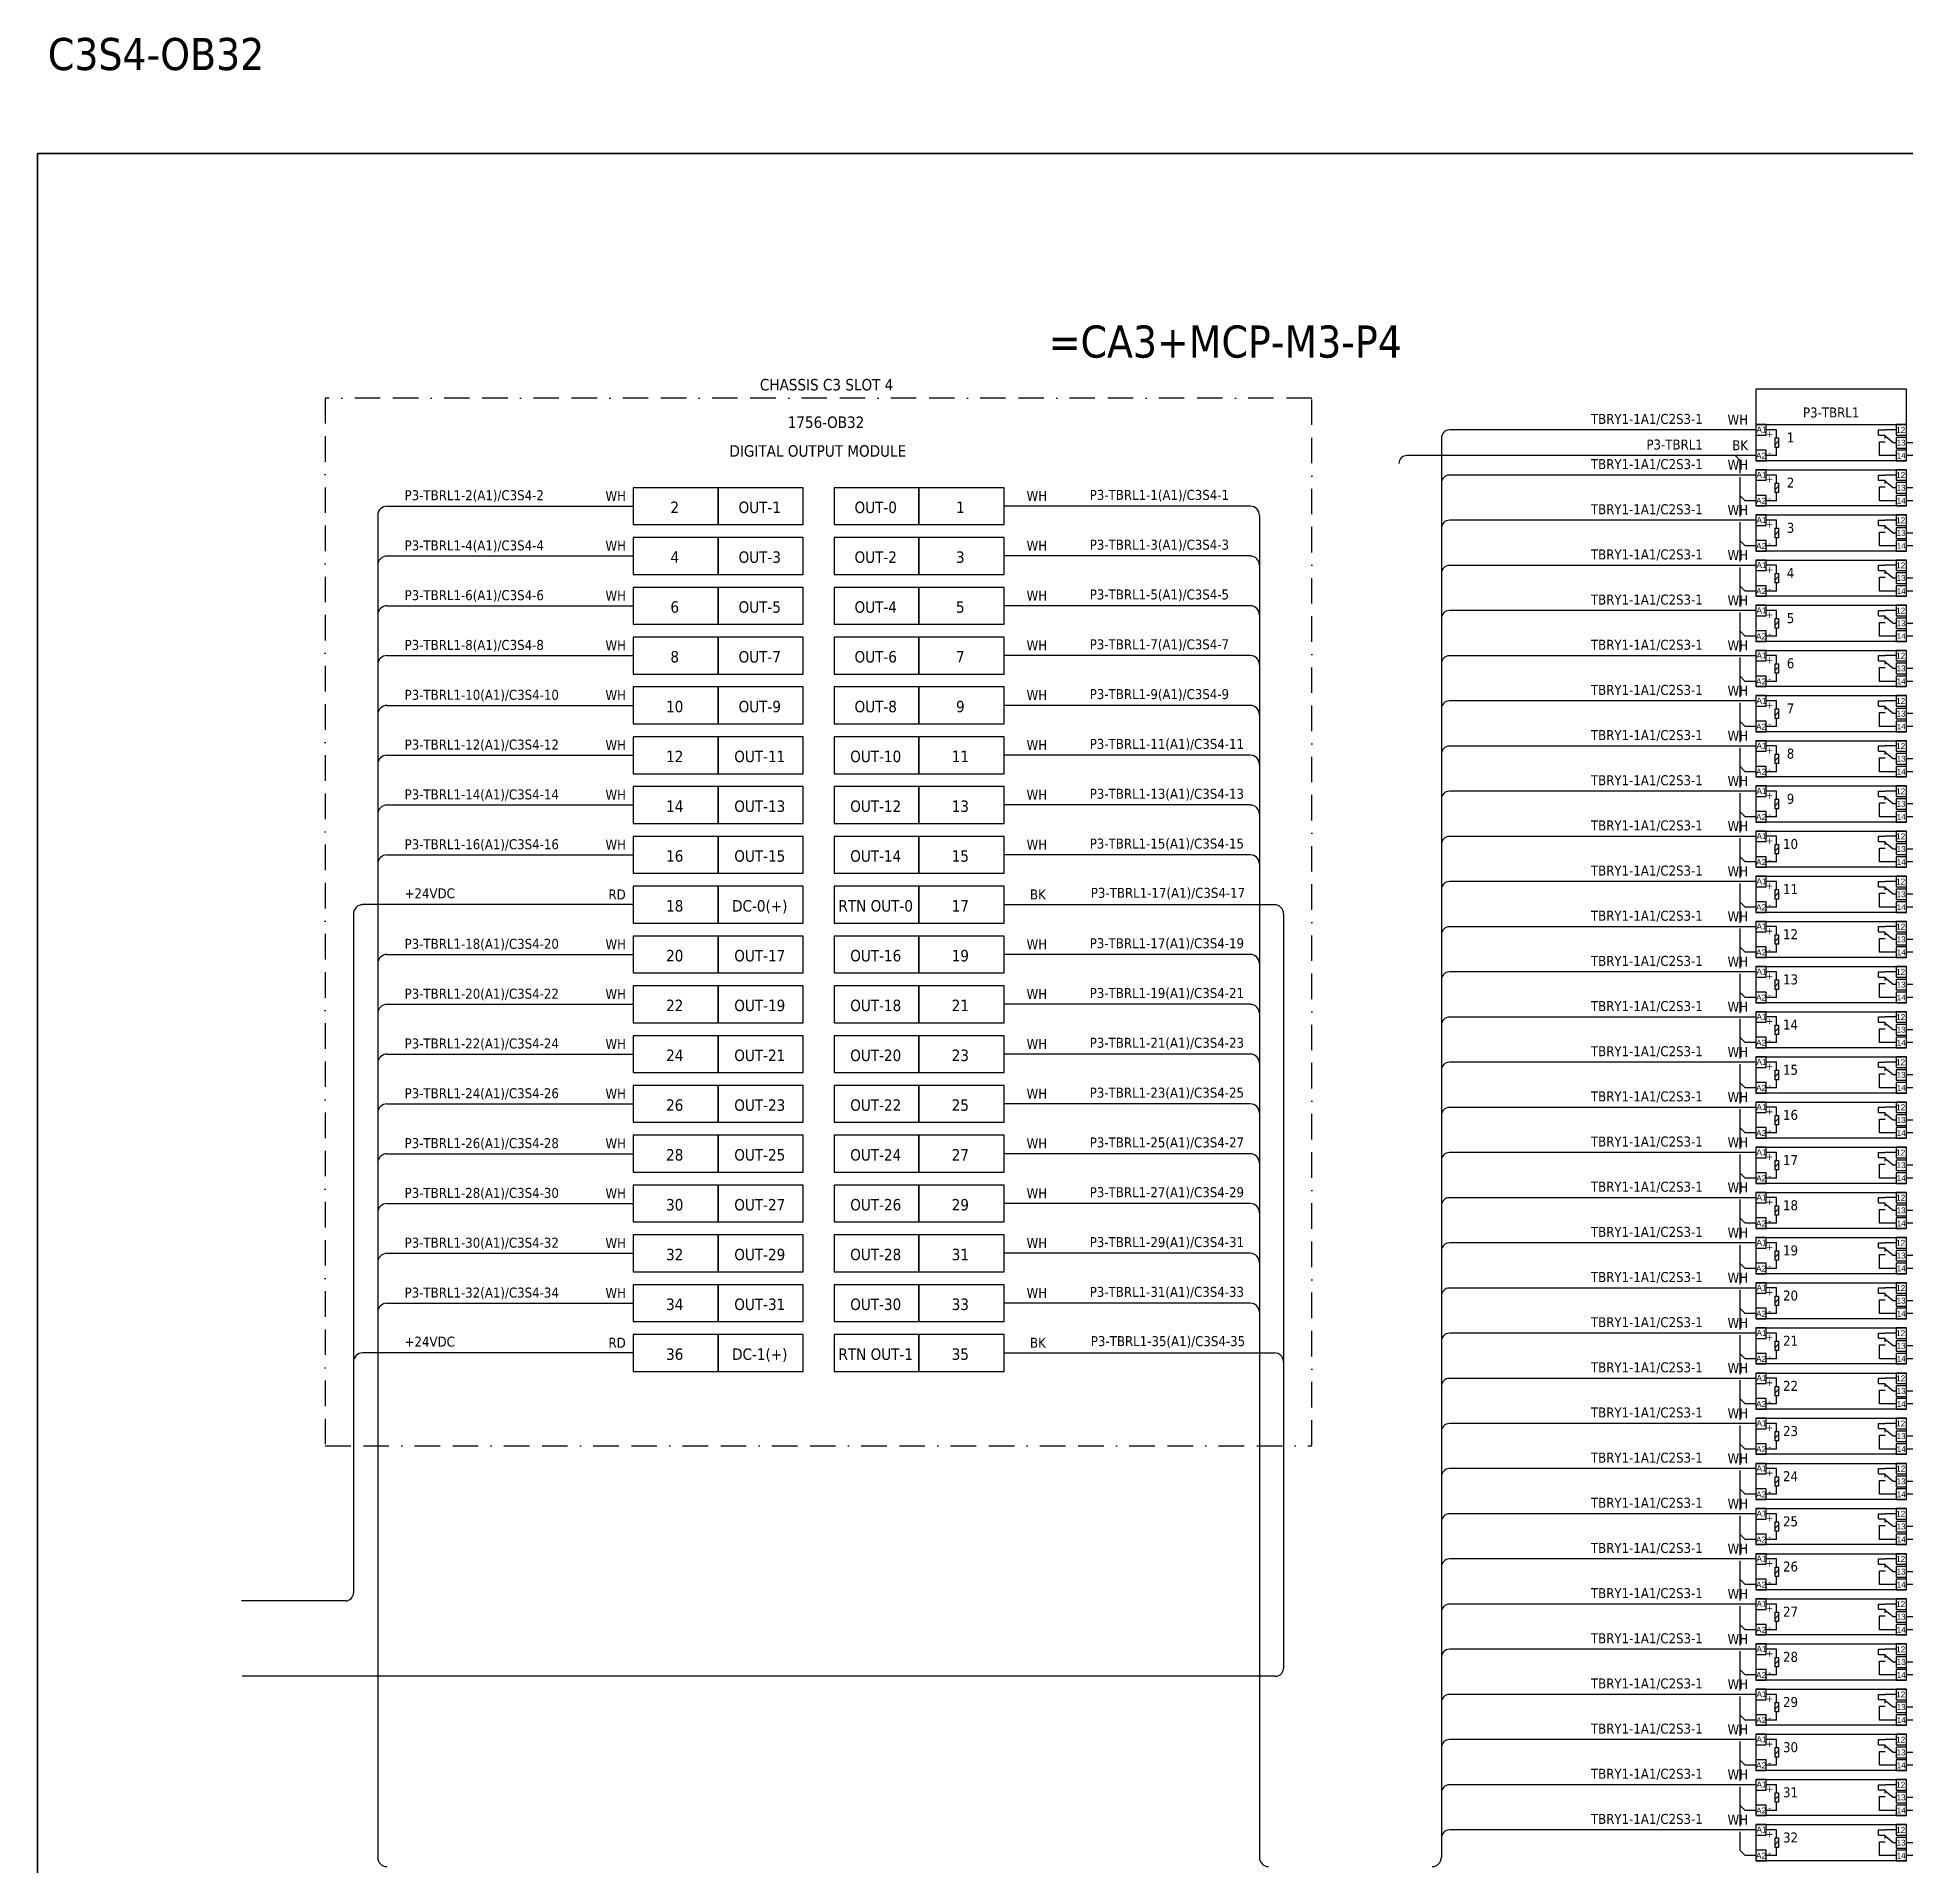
# Model space of a CAD drawing. Header units: millimetres. Extents: x 0 to 54213, y 0 to 2820.
# Drawn here: x 16773 to 18635, y 997 to 2820 of the extents above; entities that cross this region are included whole.
import ezdxf
from ezdxf.enums import TextEntityAlignment as Align

# ---------------------------------------------------------------- set-up
doc = ezdxf.new("R2010")
doc.units = ezdxf.units.MM
doc.linetypes.add('BORDERX2', pattern=[88.9, 25.4, -12.7, 25.4, -12.7, 0, -12.7])
doc.layers.add('HELPPOINT', color=7, linetype='Continuous')
doc.layers.add('x01001-FrameArea', color=2, linetype='BORDERX2')
doc.layers.add('IE-EQUIP', color=253, linetype='Continuous', lineweight=25)
doc.layers.add('IE-WIRE', color=7, linetype='Continuous', lineweight=25)
doc.styles.get("Standard").update_dxf_attribs({"font": 'arial.ttf'})
doc.styles.add('Tahoma', font='')
doc.styles.get('Tahoma').set_extended_font_data('Tahoma')

# ---------------------------------------------------------------- blocks, each defined once
blk = doc.blocks.new('xRY-SPDT-10')
at = {"color": 1, "ltscale": 25.4}
for p, q in [((0, 0), (0, -10.5)), ((10.4, 0), (0, 0)), ((0, 0), (150.3, 0)), ((0, 0), (0, -36)), ((10.4, -10.5), (10.4, 0)), ((140, 0), (140, -10.5)), ((150.3, 0), (140, 0)), ((150.3, -36), (150.3, 0)), ((150.3, -10.5), (150.3, 0)), ((150.3, -36), (150.3, 0)), ((0, -10.5), (10.4, -10.5)), ((20.7, -5.2), (10.4, -5.2)), ((22.8, -16.3), (19.4, -19.7)), ((20.7, -13.3), (20.7, -5.2)), ((122.2, -10.4), (122.2, -5.2)), ((122.2, -5.2), (128.9, -5.2)), ((122.2, -10.4), (128.9, -10.4)), ((123.2, -30.8), (123.2, -17)), ((123.2, -17), (128.9, -17)), ((140, -5.2), (128.9, -5.2)), ((128.9, -13.8), (128.9, -10.4)), ((136.9, -18), (128.9, -11.6)), ((140, -18), (136.9, -18)), ((140, -10.5), (150.3, -10.5)), ((140, -12.8), (140, -23.3)), ((150.3, -12.8), (140, -12.8)), ((150.3, -23.3), (150.3, -12.8)), ((0, -25.5), (0, -36)), ((10.4, -25.5), (0, -25.5)), ((0, -36), (10.4, -36)), ((150.3, -36), (0, -36)), ((10.4, -36), (10.4, -25.5)), ((20.7, -30.8), (10.4, -30.8)), ((20.7, -30.8), (20.7, -22.7)), ((140, -30.8), (123.2, -30.8)), ((140, -23.3), (150.3, -23.3)), ((140, -25.5), (140, -36)), ((150.3, -25.5), (140, -25.5)), ((140, -36), (150.3, -36)), ((150.3, -36), (150.3, -25.5))]:
    blk.add_line(p, q, dxfattribs=at)
blk.add_lwpolyline([(22.8, -22.7), (19.4, -22.7), (19.4, -13.3), (22.8, -13.3)], close=True, dxfattribs=at)
at = {"color": 1}
for s, p in [('A1', (5.8, -5)), ('12', (144.4, -5.3)), ('13', (144.8, -17.9)), ('A2', (5.4, -30.9)), ('14', (145, -30.8))]:
    blk.add_text(s, height=5.91, dxfattribs=at).set_placement(p, align=Align.MIDDLE_CENTER)
at = {"color": 1, "style": 'Tahoma'}
for s, p in [('+', (13.9, -9.3)), ('+', (13.9, -9.3)), ('-', (13.9, -28.2))]:
    blk.add_text(s, height=6.84, dxfattribs=at).set_placement(p, align=Align.MIDDLE_CENTER)
blk = doc.blocks.new('*U22')
at = {"layer": 'x01001-FrameArea'}
blk.add_blockref('xRY-SPDT-10', (-75.2, 18), dxfattribs=at)
blk = doc.blocks.new('*U23')
at = {"layer": 'x01001-FrameArea', "color": 0, "linetype": 'ByBlock', "lineweight": -2, "transparency": 16777216}
for p in [(0, 0), (0, -45), (0, -90), (0, -135), (0, -180), (0, -225), (0, -270), (0, -315), (0, -360), (0, -405), (0, -450), (0, -495), (0, -540), (0, -585), (0, -630), (0, -675), (0, -720), (0, -765), (0, -810), (0, -855), (0, -900), (0, -945), (0, -990), (0, -1035), (0, -1080), (0, -1125), (0, -1170), (0, -1215), (0, -1260), (0, -1305), (0, -1350), (0, -1395)]:
    blk.add_blockref('*U22', p, dxfattribs=at)
blk = doc.blocks.new('*U32')
at = {"color": 4, "style": 'Tahoma'}
for s, height, p in [('TBRY1-1A1/C2S3-1', 9.949, (36.2, -4.1)), ('WH', 9.95, (81.3, -4.8))]:
    blk.add_text(s, height=height, dxfattribs=at).set_placement(p, align=Align.RIGHT)
blk = doc.blocks.new('*U33')
at = {"layer": 'x01001-FrameArea', "color": 0, "linetype": 'ByBlock', "lineweight": -2, "transparency": 16777216}
for p in [(0, 0), (0, -45), (0, -90), (0, -135), (0, -180), (0, -225), (0, -270), (0, -315), (0, -360), (0, -405), (0, -450), (0, -495), (0, -540), (0, -585), (0, -630), (0, -675), (0, -720), (0, -765), (0, -810), (0, -855), (0, -900), (0, -945), (0, -990), (0, -1035), (0, -1080), (0, -1125), (0, -1170), (0, -1215), (0, -1260), (0, -1305), (0, -1350), (0, -1395)]:
    blk.add_blockref('*U32', p, dxfattribs=at)
blk = doc.blocks.new('*U36')
at = {"layer": 'IE-WIRE', "color": 4, "ltscale": 25.4}
for p, q in [((74.2, 7.2), (-83.4, 7.2)), ((74.2, -5.6), (-83.4, -5.6))]:
    blk.add_line(p, q, dxfattribs=at)
for centre in [(74.2, -2), (74.2, -14.8)]:
    blk.add_arc(centre, 9.17, 0, 90, dxfattribs=at)
at = {"color": 4, "style": 'Tahoma'}
for p in [(-65.4, 9.6), (-65.4, -2.4)]:
    blk.add_text('C2S3-1/ISBDI1-5', height=4.974, dxfattribs=at).set_placement(p)
blk = doc.blocks.new('*U37')
at = {"layer": 'x01001-FrameArea', "color": 0, "linetype": 'ByBlock', "lineweight": -2, "transparency": 16777216}
for p in [(0, 0), (0, -45), (0, -90), (0, -135), (0, -180), (0, -225), (0, -270), (0, -315), (0, -360), (0, -405), (0, -450), (0, -495), (0, -540), (0, -585), (0, -630), (0, -675), (0, -720), (0, -765), (0, -810), (0, -855), (0, -900), (0, -945), (0, -990), (0, -1035), (0, -1080), (0, -1125), (0, -1170), (0, -1215), (0, -1260), (0, -1305), (0, -1350), (0, -1395)]:
    blk.add_blockref('*U36', p, dxfattribs=at)

msp = doc.modelspace()

# ---------------------------------------------------------------- linework, layer by layer
for p, q in [((18464.5, 2403.2), (18469.5, 2398.2)), ((18469.5, 2385.8), (18469.5, 2398.2)), ((18469.5, 2342.5), (18469.5, 2381.8)), ((18474.5, 2358.2), (18469.5, 2363.2)), ((18484.9, 2358.2), (18474.5, 2358.2)), ((18469.5, 2297.5), (18469.5, 2336.8)), ((18474.5, 2313.2), (18469.5, 2318.2)), ((18484.9, 2313.2), (18474.5, 2313.2)), ((18469.5, 2252.5), (18469.5, 2291.8)), ((18474.5, 2268.2), (18469.5, 2273.2)), ((18484.9, 2268.2), (18474.5, 2268.2)), ((18469.5, 2207.5), (18469.5, 2246.8)), ((18474.5, 2223.2), (18469.5, 2228.2)), ((18484.9, 2223.2), (18474.5, 2223.2)), ((18469.5, 2162.5), (18469.5, 2201.8)), ((18474.5, 2178.2), (18469.5, 2183.2)), ((18484.9, 2178.2), (18474.5, 2178.2)), ((18469.5, 2117.5), (18469.5, 2156.8)), ((18474.5, 2133.2), (18469.5, 2138.2)), ((18484.9, 2133.2), (18474.5, 2133.2)), ((18469.5, 2072.5), (18469.5, 2111.8)), ((18474.5, 2088.2), (18469.5, 2093.2)), ((18484.9, 2088.2), (18474.5, 2088.2)), ((18469.5, 2027.5), (18469.5, 2066.8)), ((18474.5, 2043.2), (18469.5, 2048.2)), ((18484.9, 2043.2), (18474.5, 2043.2)), ((18469.5, 1982.5), (18469.5, 2021.8)), ((18474.5, 1998.2), (18469.5, 2003.2)), ((18484.9, 1998.2), (18474.5, 1998.2)), ((18469.5, 1937.5), (18469.5, 1976.8)), ((18474.5, 1953.2), (18469.5, 1958.2)), ((18484.9, 1953.2), (18474.5, 1953.2)), ((18469.5, 1892.5), (18469.5, 1931.8)), ((18474.5, 1908.2), (18469.5, 1913.2)), ((18484.9, 1908.2), (18474.5, 1908.2)), ((18469.5, 1847.5), (18469.5, 1886.8)), ((18474.5, 1863.2), (18469.5, 1868.2)), ((18484.9, 1863.2), (18474.5, 1863.2)), ((18469.5, 1802.5), (18469.5, 1841.8)), ((18474.5, 1818.2), (18469.5, 1823.2)), ((18484.9, 1818.2), (18474.5, 1818.2)), ((18469.5, 1757.5), (18469.5, 1796.8)), ((18474.5, 1773.2), (18469.5, 1778.2)), ((18484.9, 1773.2), (18474.5, 1773.2)), ((18469.5, 1712.5), (18469.5, 1751.8)), ((18474.5, 1728.2), (18469.5, 1733.2)), ((18484.9, 1728.2), (18474.5, 1728.2)), ((18469.5, 1667.5), (18469.5, 1706.8)), ((18474.5, 1683.2), (18469.5, 1688.2)), ((18484.9, 1683.2), (18474.5, 1683.2)), ((18469.5, 1622.5), (18469.5, 1661.8)), ((18474.5, 1638.2), (18469.5, 1643.2)), ((18484.9, 1638.2), (18474.5, 1638.2)), ((18469.5, 1577.5), (18469.5, 1616.8)), ((18474.5, 1593.2), (18469.5, 1598.2)), ((18484.9, 1593.2), (18474.5, 1593.2)), ((18469.5, 1532.5), (18469.5, 1571.8)), ((18474.5, 1548.2), (18469.5, 1553.2)), ((18484.9, 1548.2), (18474.5, 1548.2)), ((18469.5, 1487.5), (18469.5, 1526.8)), ((18474.5, 1503.2), (18469.5, 1508.2)), ((18484.9, 1503.2), (18474.5, 1503.2)), ((18469.5, 1442.5), (18469.5, 1481.8)), ((18474.5, 1458.2), (18469.5, 1463.2)), ((18484.9, 1458.2), (18474.5, 1458.2)), ((18469.5, 1397.5), (18469.5, 1436.8)), ((18474.5, 1413.2), (18469.5, 1418.2)), ((18484.9, 1413.2), (18474.5, 1413.2)), ((18469.5, 1352.5), (18469.5, 1391.8)), ((18474.5, 1368.2), (18469.5, 1373.2)), ((18484.9, 1368.2), (18474.5, 1368.2)), ((18469.5, 1307.5), (18469.5, 1346.8)), ((18474.5, 1323.2), (18469.5, 1328.2)), ((18484.9, 1323.2), (18474.5, 1323.2)), ((18469.5, 1262.5), (18469.5, 1301.8)), ((18474.5, 1278.2), (18469.5, 1283.2)), ((18484.9, 1278.2), (18474.5, 1278.2)), ((18469.5, 1217.5), (18469.5, 1256.8)), ((18474.5, 1233.2), (18469.5, 1238.2)), ((18484.9, 1233.2), (18474.5, 1233.2)), ((18469.5, 1172.5), (18469.5, 1211.8)), ((18474.5, 1188.2), (18469.5, 1193.2)), ((18484.9, 1188.2), (18474.5, 1188.2)), ((18469.5, 1127.5), (18469.5, 1166.8)), ((18474.5, 1143.2), (18469.5, 1148.2)), ((18484.9, 1143.2), (18474.5, 1143.2)), ((18469.5, 1082.5), (18469.5, 1121.8)), ((18474.5, 1098.2), (18469.5, 1103.2)), ((18484.9, 1098.2), (18474.5, 1098.2)), ((18469.5, 1037.5), (18469.5, 1076.8)), ((18474.5, 1053.2), (18469.5, 1058.2)), ((18484.9, 1053.2), (18474.5, 1053.2)), ((18469.5, 1013.2), (18469.5, 1031.8)), ((18474.5, 1008.2), (18469.5, 1013.2)), ((18484.9, 1008.2), (18474.5, 1008.2))]:
    msp.add_line(p, q)
at = {"color": 1, "ltscale": 25.4}
for p, q in [((17366.6, 1955.7), (17097.2, 1955.7)), ((17088.1, 1946.5), (17088.1, 1270))]:
    msp.add_line(p, q, dxfattribs=at)
at = {"color": 4, "ltscale": 25.4}
msp.add_lwpolyline([(18484.9, 2434), (18635.2, 2434), (18635.2, 2469.2), (18484.9, 2469.2)], close=True, dxfattribs=at)
at = {"color": 1, "ltscale": 25.4}
msp.add_arc((17097.2, 1946.5), 9.14, 90, 180, dxfattribs=at)
at = {"layer": 'HELPPOINT', "color": 4, "lineweight": 35}
for p, q in [((16773.2, 0), (16773.2, 2704.2)), ((16773.2, 2704.2), (20666.5, 2704.2)), ((16773.2, 0), (16773.2, 2704.2)), ((16773.2, 2704.2), (20666.5, 2704.2))]:
    msp.add_line(p, q, dxfattribs=at)
at = {"layer": 'IE-EQUIP', "linetype": 'Continuous', "ltscale": 25.4}
for points in [[(17366.6, 2334.4), (17451.3, 2334.4), (17451.3, 2371.1), (17366.6, 2371.1)], [(17451.3, 2334.4), (17535.9, 2334.4), (17535.9, 2371.1), (17451.3, 2371.1)], [(17566.8, 2334.4), (17651.4, 2334.4), (17651.4, 2371.1), (17566.8, 2371.1)], [(17651.4, 2334.4), (17736.1, 2334.4), (17736.1, 2371.1), (17651.4, 2371.1)], [(17366.6, 2284.8), (17451.3, 2284.8), (17451.3, 2321.5), (17366.6, 2321.5)], [(17451.3, 2284.8), (17535.9, 2284.8), (17535.9, 2321.5), (17451.3, 2321.5)], [(17566.8, 2284.8), (17651.4, 2284.8), (17651.4, 2321.5), (17566.8, 2321.5)], [(17651.4, 2284.8), (17736.1, 2284.8), (17736.1, 2321.5), (17651.4, 2321.5)], [(17366.6, 2235.1), (17451.3, 2235.1), (17451.3, 2271.8), (17366.6, 2271.8)], [(17451.3, 2235.1), (17535.9, 2235.1), (17535.9, 2271.8), (17451.3, 2271.8)], [(17566.8, 2235.1), (17651.4, 2235.1), (17651.4, 2271.8), (17566.8, 2271.8)], [(17651.4, 2235.1), (17736.1, 2235.1), (17736.1, 2271.8), (17651.4, 2271.8)], [(17366.6, 2185.5), (17451.3, 2185.5), (17451.3, 2222.2), (17366.6, 2222.2)], [(17451.3, 2185.5), (17535.9, 2185.5), (17535.9, 2222.2), (17451.3, 2222.2)], [(17566.8, 2185.5), (17651.4, 2185.5), (17651.4, 2222.2), (17566.8, 2222.2)], [(17651.4, 2185.5), (17736.1, 2185.5), (17736.1, 2222.2), (17651.4, 2222.2)], [(17366.6, 2135.9), (17451.3, 2135.9), (17451.3, 2172.6), (17366.6, 2172.6)], [(17451.3, 2135.9), (17535.9, 2135.9), (17535.9, 2172.6), (17451.3, 2172.6)], [(17566.8, 2135.9), (17651.4, 2135.9), (17651.4, 2172.6), (17566.8, 2172.6)], [(17651.4, 2135.9), (17736.1, 2135.9), (17736.1, 2172.6), (17651.4, 2172.6)], [(17366.6, 2086.2), (17451.3, 2086.2), (17451.3, 2122.9), (17366.6, 2122.9)], [(17451.3, 2086.2), (17535.9, 2086.2), (17535.9, 2122.9), (17451.3, 2122.9)], [(17566.8, 2086.2), (17651.4, 2086.2), (17651.4, 2122.9), (17566.8, 2122.9)], [(17651.4, 2086.2), (17736.1, 2086.2), (17736.1, 2122.9), (17651.4, 2122.9)], [(17366.6, 2036.6), (17451.3, 2036.6), (17451.3, 2073.3), (17366.6, 2073.3)], [(17451.3, 2036.6), (17535.9, 2036.6), (17535.9, 2073.3), (17451.3, 2073.3)], [(17566.8, 2036.6), (17651.4, 2036.6), (17651.4, 2073.3), (17566.8, 2073.3)], [(17651.4, 2036.6), (17736.1, 2036.6), (17736.1, 2073.3), (17651.4, 2073.3)], [(17366.6, 1987), (17451.3, 1987), (17451.3, 2023.7), (17366.6, 2023.7)], [(17451.3, 1987), (17535.9, 1987), (17535.9, 2023.7), (17451.3, 2023.7)], [(17566.8, 1987), (17651.4, 1987), (17651.4, 2023.7), (17566.8, 2023.7)], [(17651.4, 1987), (17736.1, 1987), (17736.1, 2023.7), (17651.4, 2023.7)], [(17366.6, 1937.3), (17451.3, 1937.3), (17451.3, 1974), (17366.6, 1974)], [(17451.3, 1937.3), (17535.9, 1937.3), (17535.9, 1974), (17451.3, 1974)], [(17566.8, 1937.3), (17651.4, 1937.3), (17651.4, 1974), (17566.8, 1974)], [(17651.4, 1937.3), (17736.1, 1937.3), (17736.1, 1974), (17651.4, 1974)], [(17366.6, 1887.7), (17451.3, 1887.7), (17451.3, 1924.4), (17366.6, 1924.4)], [(17451.3, 1887.7), (17535.9, 1887.7), (17535.9, 1924.4), (17451.3, 1924.4)], [(17566.8, 1887.7), (17651.4, 1887.7), (17651.4, 1924.4), (17566.8, 1924.4)], [(17651.4, 1887.7), (17736.1, 1887.7), (17736.1, 1924.4), (17651.4, 1924.4)], [(17366.6, 1838.1), (17451.3, 1838.1), (17451.3, 1874.8), (17366.6, 1874.8)], [(17451.3, 1838.1), (17535.9, 1838.1), (17535.9, 1874.8), (17451.3, 1874.8)], [(17566.8, 1838.1), (17651.4, 1838.1), (17651.4, 1874.8), (17566.8, 1874.8)], [(17651.4, 1838.1), (17736.1, 1838.1), (17736.1, 1874.8), (17651.4, 1874.8)], [(17366.6, 1788.4), (17451.3, 1788.4), (17451.3, 1825.1), (17366.6, 1825.1)], [(17451.3, 1788.4), (17535.9, 1788.4), (17535.9, 1825.1), (17451.3, 1825.1)], [(17566.8, 1788.4), (17651.4, 1788.4), (17651.4, 1825.1), (17566.8, 1825.1)], [(17651.4, 1788.4), (17736.1, 1788.4), (17736.1, 1825.1), (17651.4, 1825.1)], [(17366.6, 1738.8), (17451.3, 1738.8), (17451.3, 1775.5), (17366.6, 1775.5)], [(17451.3, 1738.8), (17535.9, 1738.8), (17535.9, 1775.5), (17451.3, 1775.5)], [(17566.8, 1738.8), (17651.4, 1738.8), (17651.4, 1775.5), (17566.8, 1775.5)], [(17651.4, 1738.8), (17736.1, 1738.8), (17736.1, 1775.5), (17651.4, 1775.5)], [(17366.6, 1689.2), (17451.3, 1689.2), (17451.3, 1725.9), (17366.6, 1725.9)], [(17451.3, 1689.2), (17535.9, 1689.2), (17535.9, 1725.9), (17451.3, 1725.9)], [(17566.8, 1689.2), (17651.4, 1689.2), (17651.4, 1725.9), (17566.8, 1725.9)], [(17651.4, 1689.2), (17736.1, 1689.2), (17736.1, 1725.9), (17651.4, 1725.9)], [(17366.6, 1639.5), (17451.3, 1639.5), (17451.3, 1676.2), (17366.6, 1676.2)], [(17451.3, 1639.5), (17535.9, 1639.5), (17535.9, 1676.2), (17451.3, 1676.2)], [(17566.8, 1639.5), (17651.4, 1639.5), (17651.4, 1676.2), (17566.8, 1676.2)], [(17651.4, 1639.5), (17736.1, 1639.5), (17736.1, 1676.2), (17651.4, 1676.2)], [(17366.6, 1589.9), (17451.3, 1589.9), (17451.3, 1626.6), (17366.6, 1626.6)], [(17451.3, 1589.9), (17535.9, 1589.9), (17535.9, 1626.6), (17451.3, 1626.6)], [(17566.8, 1589.9), (17651.4, 1589.9), (17651.4, 1626.6), (17566.8, 1626.6)], [(17651.4, 1589.9), (17736.1, 1589.9), (17736.1, 1626.6), (17651.4, 1626.6)], [(17366.6, 1540.3), (17451.3, 1540.3), (17451.3, 1577), (17366.6, 1577)], [(17451.3, 1540.3), (17535.9, 1540.3), (17535.9, 1577), (17451.3, 1577)], [(17566.8, 1540.3), (17651.4, 1540.3), (17651.4, 1577), (17566.8, 1577)], [(17651.4, 1540.3), (17736.1, 1540.3), (17736.1, 1577), (17651.4, 1577)], [(17366.6, 1490.6), (17451.3, 1490.6), (17451.3, 1527.3), (17366.6, 1527.3)], [(17451.3, 1490.6), (17535.9, 1490.6), (17535.9, 1527.3), (17451.3, 1527.3)], [(17566.8, 1490.6), (17651.4, 1490.6), (17651.4, 1527.3), (17566.8, 1527.3)], [(17651.4, 1490.6), (17736.1, 1490.6), (17736.1, 1527.3), (17651.4, 1527.3)]]:
    msp.add_lwpolyline(points, close=True, dxfattribs=at)
at = {"layer": 'IE-WIRE', "color": 4, "ltscale": 25.4}
for p, q in [((18171.8, 2420.7), (18171.8, 1006.3)), ((18484.9, 2428.7), (18179.8, 2428.7)), ((18484.9, 2383.7), (18179.8, 2383.7)), ((17121.4, 2352.7), (17366.6, 2352.7)), ((17981.4, 2352.7), (17736.1, 2352.7)), ((17112.2, 2343.6), (17112.2, 1006.3)), ((17990.5, 2343.6), (17990.5, 1006.3)), ((18484.9, 2338.7), (18179.8, 2338.7)), ((17121.4, 2303.1), (17366.6, 2303.1)), ((17981.4, 2303.1), (17736.1, 2303.1)), ((18484.9, 2293.7), (18179.8, 2293.7)), ((17121.4, 2253.5), (17366.6, 2253.5)), ((17981.4, 2253.5), (17736.1, 2253.5)), ((18484.9, 2248.7), (18179.8, 2248.7)), ((17121.4, 2203.8), (17366.6, 2203.8)), ((17981.4, 2203.8), (17736.1, 2203.8)), ((18484.9, 2203.7), (18179.8, 2203.7)), ((17121.4, 2154.2), (17366.6, 2154.2)), ((17981.4, 2154.2), (17736.1, 2154.2)), ((18484.9, 2158.7), (18179.8, 2158.7)), ((17121.4, 2104.6), (17366.6, 2104.6)), ((17981.4, 2104.6), (17736.1, 2104.6)), ((18484.9, 2113.7), (18179.8, 2113.7)), ((18484.9, 2068.7), (18179.8, 2068.7)), ((17121.4, 2055), (17366.6, 2055)), ((17981.4, 2055), (17736.1, 2055)), ((18484.9, 2023.7), (18179.8, 2023.7)), ((17121.4, 2005.3), (17366.6, 2005.3)), ((17981.4, 2005.3), (17736.1, 2005.3)), ((18484.9, 1978.7), (18179.8, 1978.7)), ((18484.9, 1933.7), (18179.8, 1933.7)), ((17121.4, 1906.1), (17366.6, 1906.1)), ((17981.4, 1906.1), (17736.1, 1906.1)), ((18484.9, 1888.7), (18179.8, 1888.7)), ((17121.4, 1856.4), (17366.6, 1856.4)), ((17981.4, 1856.4), (17736.1, 1856.4)), ((18484.9, 1843.7), (18179.8, 1843.7)), ((17121.4, 1806.8), (17366.6, 1806.8)), ((17981.4, 1806.8), (17736.1, 1806.8)), ((18484.9, 1798.7), (18179.8, 1798.7)), ((17121.4, 1757.2), (17366.6, 1757.2)), ((17981.4, 1757.2), (17736.1, 1757.2)), ((18484.9, 1753.7), (18179.8, 1753.7)), ((17121.4, 1707.5), (17366.6, 1707.5)), ((17981.4, 1707.5), (17736.1, 1707.5)), ((18484.9, 1708.7), (18179.8, 1708.7)), ((17121.4, 1657.9), (17366.6, 1657.9)), ((17981.4, 1657.9), (17736.1, 1657.9)), ((18484.9, 1663.7), (18179.8, 1663.7)), ((17121.4, 1608.3), (17366.6, 1608.3)), ((17981.4, 1608.3), (17736.1, 1608.3)), ((18484.9, 1618.7), (18179.8, 1618.7)), ((18484.9, 1573.7), (18179.8, 1573.7)), ((17121.4, 1558.6), (17366.6, 1558.6)), ((17981.4, 1558.6), (17736.1, 1558.6)), ((18484.9, 1528.7), (18179.8, 1528.7)), ((18484.9, 1483.7), (18179.8, 1483.7)), ((18484.9, 1438.7), (18179.8, 1438.7)), ((18484.9, 1393.7), (18179.8, 1393.7)), ((18484.9, 1348.7), (18179.8, 1348.7)), ((18484.9, 1303.7), (18179.8, 1303.7)), ((18484.9, 1258.7), (18179.8, 1258.7)), ((18484.9, 1213.7), (18179.8, 1213.7)), ((18484.9, 1168.7), (18179.8, 1168.7)), ((18484.9, 1123.7), (18179.8, 1123.7)), ((18484.9, 1078.7), (18179.8, 1078.7)), ((18484.9, 1033.7), (18179.8, 1033.7))]:
    msp.add_line(p, q, dxfattribs=at)
at = {"layer": 'IE-WIRE', "ltscale": 25.4}
msp.add_line((18484.9, 2403.2), (18137.5, 2403.2), dxfattribs=at)
at = {"layer": 'IE-WIRE', "color": 7, "ltscale": 25.4}
for p, q in [((17736.1, 1955.7), (18005.5, 1955.7)), ((18014.6, 1946.5), (18014.6, 1194.9)), ((17736.1, 1509), (18005.5, 1509)), ((18006.6, 1186.9), (16977.3, 1186.9))]:
    msp.add_line(p, q, dxfattribs=at)
at = {"layer": 'IE-WIRE', "color": 1, "ltscale": 25.4}
for p, q in [((17366.6, 1509), (17097.2, 1509)), ((17080.1, 1262), (16976.6, 1262))]:
    msp.add_line(p, q, dxfattribs=at)
at = {"layer": 'IE-WIRE', "color": 4, "ltscale": 25.4}
for centre, radius, start, end in [((18179.8, 2420.7), 8, 90, 180), ((18179.8, 2375.7), 8, 90, 180), ((17121.4, 2343.6), 9.17, 90, 180), ((17981.4, 2343.6), 9.17, 0, 90), ((18179.8, 2330.7), 8, 90, 180), ((17121.4, 2293.9), 9.17, 90, 180), ((17981.4, 2293.9), 9.17, 0, 90), ((18179.8, 2285.7), 8, 90, 180), ((17121.4, 2244.3), 9.17, 90, 180), ((17981.4, 2244.3), 9.17, 0, 90), ((18179.8, 2240.7), 8, 90, 180), ((17121.4, 2194.7), 9.17, 90, 180), ((17981.4, 2194.7), 9.17, 0, 90), ((18179.8, 2195.7), 8, 90, 180), ((17121.4, 2145), 9.17, 90, 180), ((17981.4, 2145), 9.17, 0, 90), ((18179.8, 2150.7), 8, 90, 180), ((17121.4, 2095.4), 9.17, 90, 180), ((17981.4, 2095.4), 9.17, 0, 90), ((18179.8, 2105.7), 8, 90, 180), ((18179.8, 2060.7), 8, 90, 180), ((17121.4, 2045.8), 9.17, 90, 180), ((17981.4, 2045.8), 9.17, 0, 90), ((18179.8, 2015.7), 8, 90, 180), ((17121.4, 1996.1), 9.17, 90, 180), ((17981.4, 1996.1), 9.17, 0, 90), ((18179.8, 1970.7), 8, 90, 180), ((18179.8, 1925.7), 8, 90, 180), ((17121.4, 1896.9), 9.17, 90, 180), ((17981.4, 1896.9), 9.17, 0, 90), ((18179.8, 1880.7), 8, 90, 180), ((17121.4, 1847.2), 9.17, 90, 180), ((17981.4, 1847.2), 9.17, 0, 90), ((18179.8, 1835.7), 8, 90, 180), ((17121.4, 1797.6), 9.17, 90, 180), ((17981.4, 1797.6), 9.17, 0, 90), ((18179.8, 1790.7), 8, 90, 180), ((17121.4, 1748), 9.17, 90, 180), ((17981.4, 1748), 9.17, 0, 90), ((18179.8, 1745.7), 8, 90, 180), ((17121.4, 1698.3), 9.17, 90, 180), ((17981.4, 1698.3), 9.17, 0, 90), ((18179.8, 1700.7), 8, 90, 180), ((17121.4, 1648.7), 9.17, 90, 180), ((17981.4, 1648.7), 9.17, 0, 90), ((18179.8, 1655.7), 8, 90, 180), ((17121.4, 1599.1), 9.17, 90, 180), ((17981.4, 1599.1), 9.17, 0, 90), ((18179.8, 1610.7), 8, 90, 180), ((18179.8, 1565.7), 8, 90, 180), ((17121.4, 1549.4), 9.17, 90, 180), ((17981.4, 1549.4), 9.17, 0, 90), ((18179.8, 1520.7), 8, 90, 180), ((18179.8, 1475.7), 8, 90, 180), ((18179.8, 1430.7), 8, 90, 180), ((18179.8, 1385.7), 8, 90, 180), ((18179.8, 1340.7), 8, 90, 180), ((18179.8, 1295.7), 8, 90, 180), ((18179.8, 1250.7), 8, 90, 180), ((18179.8, 1205.7), 8, 90, 180), ((18179.8, 1160.7), 8, 90, 180), ((18179.8, 1115.7), 8, 90, 180), ((18179.8, 1070.7), 8, 90, 180), ((18179.8, 1025.7), 8, 90, 180)]:
    msp.add_arc(centre, radius, start, end, dxfattribs=at)
at = {"layer": 'IE-WIRE', "ltscale": 25.4}
msp.add_arc((18137.5, 2395.2), 8, 90, 180, dxfattribs=at)
at = {"layer": 'IE-WIRE', "color": 7, "ltscale": 25.4}
for centre, radius, start, end in [((18005.5, 1946.5), 9.14, 0, 90), ((18005.5, 1499.9), 9.14, 0, 90), ((18006.6, 1194.9), 8, 270, 360)]:
    msp.add_arc(centre, radius, start, end, dxfattribs=at)
at = {"layer": 'IE-WIRE', "color": 1, "ltscale": 25.4}
for centre, radius, start, end in [((17097.2, 1499.9), 9.14, 90, 180), ((17080.1, 1270), 8, 270, 0)]:
    msp.add_arc(centre, radius, start, end, dxfattribs=at)
at = {"layer": 'IE-WIRE', "color": 4}
for centre, start, end in [((17121.3, 1006.3), 180, 270), ((17999.7, 1006.3), 180, 270), ((18162.6, 1006.3), 270, 0)]:
    msp.add_arc(centre, 9.14, start, end, dxfattribs=at)
at = {"layer": 'x01001-FrameArea'}
msp.add_lwpolyline([(17059.9, 1416.6), (18042.8, 1416.6), (18042.8, 2460.5), (17059.9, 2460.5)], close=True, dxfattribs=at)

# ---------------------------------------------------------------- block references
for name, p in [('*U33', (18396, 2438.8)), ('*U23', (18560.1, 2416)), ('*U37', (18718.6, 2408.8))]:
    msp.add_blockref(name, p, dxfattribs=at)

# ---------------------------------------------------------------- texts
at = {"color": 2, "style": 'Tahoma'}
msp.add_text('C3S4-OB32', height=32, dxfattribs=at).set_placement((16783.6, 2787.3))
for s, height, p in [('=CA3+MCP-M3-P4', 32, (17956.6, 2516.8)), ('CHASSIS C3 SLOT 4', 11.441, (17559.4, 2473.8)), ('1756-OB32', 11.44, (17558.8, 2436.4)), ('DIGITAL OUTPUT MODULE', 11.441, (17550.6, 2407.8)), ('2', 11.4, (17408.1, 2351.6)), ('OUT-1', 11.44, (17492.8, 2351.6)), ('OUT-0', 11.44, (17608.3, 2351.6)), ('1', 11.4, (17692.6, 2351.6)), ('4', 11.4, (17408.1, 2302)), ('OUT-3', 11.44, (17492.8, 2302)), ('OUT-2', 11.44, (17608.3, 2302)), ('3', 11.4, (17692.6, 2302)), ('6', 11.4, (17408.1, 2252.3)), ('OUT-5', 11.44, (17492.8, 2252.3)), ('OUT-4', 11.44, (17608.3, 2252.3)), ('5', 11.4, (17692.6, 2252.3)), ('8', 11.4, (17408.1, 2202.7)), ('OUT-7', 11.44, (17492.8, 2202.7)), ('OUT-6', 11.44, (17608.3, 2202.7)), ('7', 11.4, (17692.6, 2202.7)), ('10', 11.44, (17408.1, 2153.1)), ('OUT-9', 11.44, (17492.8, 2153.1)), ('OUT-8', 11.44, (17608.3, 2153.1)), ('9', 11.4, (17692.6, 2153.1)), ('12', 11.44, (17408.1, 2103.4)), ('OUT-11', 11.44, (17492.8, 2103.4)), ('OUT-10', 11.44, (17608.3, 2103.4)), ('11', 11.44, (17692.6, 2103.4)), ('14', 11.44, (17408.1, 2053.8)), ('OUT-13', 11.44, (17492.8, 2053.8)), ('OUT-12', 11.44, (17608.3, 2053.8)), ('13', 11.44, (17692.6, 2053.8)), ('16', 11.44, (17408.1, 2004.2)), ('OUT-15', 11.44, (17492.8, 2004.2)), ('OUT-14', 11.44, (17608.3, 2004.2)), ('15', 11.44, (17692.6, 2004.2)), ('18', 11.44, (17408.1, 1954.5)), ('DC-0(+)', 11.44, (17492.8, 1954.5)), ('RTN OUT-0', 11.44, (17608.3, 1954.5)), ('17', 11.44, (17692.6, 1954.5)), ('20', 11.44, (17408.1, 1904.9)), ('OUT-17', 11.44, (17492.8, 1904.9)), ('OUT-16', 11.44, (17608.3, 1904.9)), ('19', 11.44, (17692.6, 1904.9)), ('22', 11.44, (17408.1, 1855.3)), ('OUT-19', 11.44, (17492.8, 1855.3)), ('OUT-18', 11.44, (17608.3, 1855.3)), ('21', 11.44, (17692.6, 1855.3)), ('24', 11.44, (17408.1, 1805.6)), ('OUT-21', 11.44, (17492.8, 1805.6)), ('OUT-20', 11.44, (17608.3, 1805.6)), ('23', 11.44, (17692.6, 1805.6)), ('26', 11.44, (17408.1, 1756)), ('OUT-23', 11.44, (17492.8, 1756)), ('OUT-22', 11.44, (17608.3, 1756)), ('25', 11.44, (17692.6, 1756)), ('28', 11.44, (17408.1, 1706.4)), ('OUT-25', 11.44, (17492.8, 1706.4)), ('OUT-24', 11.44, (17608.3, 1706.4)), ('27', 11.44, (17692.6, 1706.4)), ('30', 11.44, (17408.1, 1656.7)), ('OUT-27', 11.44, (17492.8, 1656.7)), ('OUT-26', 11.44, (17608.3, 1656.7)), ('29', 11.44, (17692.6, 1656.7)), ('32', 11.44, (17408.1, 1607.1)), ('OUT-29', 11.44, (17492.8, 1607.1)), ('OUT-28', 11.44, (17608.3, 1607.1)), ('31', 11.44, (17692.6, 1607.1)), ('34', 11.44, (17408.1, 1557.5)), ('OUT-31', 11.44, (17492.8, 1557.5)), ('OUT-30', 11.44, (17608.3, 1557.5)), ('33', 11.44, (17692.6, 1557.5)), ('36', 11.44, (17408.1, 1507.8)), ('DC-1(+)', 11.44, (17492.8, 1507.8)), ('RTN OUT-1', 11.44, (17608.3, 1507.8)), ('35', 11.44, (17692.6, 1507.8))]:
    msp.add_text(s, height=height, dxfattribs=at).set_placement(p, align=Align.MIDDLE_CENTER)
at = {"color": 4, "style": 'Tahoma'}
for s, p in [('P3-TBRL1', (18560.1, 2446.1)), ('1', (18519.6, 2421.2)), ('2', (18519.6, 2376.2)), ('3', (18519.6, 2331.2)), ('4', (18519.6, 2286.2)), ('5', (18519.6, 2241.2)), ('6', (18519.6, 2196.2)), ('7', (18519.6, 2151.2)), ('8', (18519.6, 2106.2)), ('9', (18519.6, 2061.2)), ('10', (18519.6, 2016.2)), ('11', (18519.6, 1971.2)), ('12', (18519.6, 1926.2)), ('13', (18519.6, 1881.2)), ('14', (18519.6, 1836.2)), ('15', (18519.6, 1791.2)), ('16', (18519.6, 1746.2)), ('17', (18519.6, 1701.2)), ('18', (18519.6, 1656.2)), ('19', (18519.6, 1611.2)), ('20', (18519.6, 1566.2)), ('21', (18519.6, 1521.2)), ('22', (18519.6, 1476.2)), ('23', (18519.6, 1431.2)), ('24', (18519.6, 1386.2)), ('25', (18519.6, 1341.2)), ('26', (18519.6, 1296.2)), ('27', (18519.6, 1251.2)), ('28', (18519.6, 1206.2)), ('29', (18519.6, 1161.2)), ('30', (18519.6, 1116.2)), ('31', (18519.6, 1071.2)), ('32', (18519.6, 1026.2))]:
    msp.add_text(s, height=9.95, dxfattribs=at).set_placement(p, align=Align.MIDDLE_CENTER)
at = {"style": 'Tahoma'}
for s, p in [('P3-TBRL1', (18432.2, 2409.2)), ('BK', (18477.3, 2408.5))]:
    msp.add_text(s, height=9.95, dxfattribs=at).set_placement(p, align=Align.RIGHT)
at = {"color": 4, "style": 'Tahoma'}
for s, height, p in [('P3-TBRL1-2(A1)/C3S4-2', 9.949, (17139, 2358.7)), ('WH', 9.95, (17339.1, 2358)), ('WH', 9.95, (17758.6, 2358)), ('P3-TBRL1-1(A1)/C3S4-1', 9.949, (17821.5, 2359)), ('P3-TBRL1-4(A1)/C3S4-4', 9.949, (17139, 2308.7)), ('WH', 9.95, (17339.1, 2308.4)), ('WH', 9.95, (17758.6, 2308.4)), ('P3-TBRL1-3(A1)/C3S4-3', 9.949, (17821.5, 2309.4)), ('P3-TBRL1-6(A1)/C3S4-6', 9.949, (17139, 2259.1)), ('WH', 9.95, (17339.1, 2258.7)), ('WH', 9.95, (17758.6, 2258.7)), ('P3-TBRL1-5(A1)/C3S4-5', 9.949, (17821.5, 2259.8)), ('P3-TBRL1-8(A1)/C3S4-8', 9.949, (17139, 2209.5)), ('WH', 9.95, (17339.1, 2209.1)), ('WH', 9.95, (17758.6, 2209.1)), ('P3-TBRL1-7(A1)/C3S4-7', 9.949, (17821.5, 2210.1)), ('P3-TBRL1-10(A1)/C3S4-10', 9.949, (17139, 2159.8)), ('WH', 9.95, (17339.1, 2159.5)), ('WH', 9.95, (17758.6, 2159.5)), ('P3-TBRL1-9(A1)/C3S4-9', 9.949, (17821.5, 2160.5)), ('P3-TBRL1-12(A1)/C3S4-12', 9.949, (17139, 2110.2)), ('WH', 9.95, (17339.1, 2109.8)), ('WH', 9.95, (17758.6, 2109.8)), ('P3-TBRL1-11(A1)/C3S4-11', 9.949, (17821.5, 2110.9)), ('P3-TBRL1-14(A1)/C3S4-14', 9.949, (17139, 2060.6)), ('WH', 9.95, (17339.1, 2060.2)), ('WH', 9.95, (17758.6, 2060.2)), ('P3-TBRL1-13(A1)/C3S4-13', 9.949, (17821.5, 2061.2)), ('P3-TBRL1-16(A1)/C3S4-16', 9.949, (17139, 2010.9)), ('WH', 9.95, (17339.1, 2010.6)), ('WH', 9.95, (17758.6, 2010.6)), ('P3-TBRL1-15(A1)/C3S4-15', 9.949, (17821.5, 2011.6)), ('P3-TBRL1-18(A1)/C3S4-20', 9.949, (17139, 1911.7)), ('WH', 9.95, (17339.1, 1911.3)), ('WH', 9.95, (17758.6, 1911.3)), ('P3-TBRL1-17(A1)/C3S4-19', 9.949, (17821.5, 1912.3)), ('P3-TBRL1-20(A1)/C3S4-22', 9.949, (17139, 1862)), ('WH', 9.95, (17339.1, 1861.7)), ('WH', 9.95, (17758.6, 1861.7)), ('P3-TBRL1-19(A1)/C3S4-21', 9.949, (17821.5, 1862.7)), ('P3-TBRL1-22(A1)/C3S4-24', 9.949, (17139, 1812.4)), ('WH', 9.95, (17339.1, 1812)), ('WH', 9.95, (17758.6, 1812)), ('P3-TBRL1-21(A1)/C3S4-23', 9.949, (17821.5, 1813.1)), ('P3-TBRL1-24(A1)/C3S4-26', 9.949, (17139, 1762.8)), ('WH', 9.95, (17339.1, 1762.4)), ('WH', 9.95, (17758.6, 1762.4)), ('P3-TBRL1-23(A1)/C3S4-25', 9.949, (17821.5, 1763.4)), ('P3-TBRL1-26(A1)/C3S4-28', 9.949, (17139, 1713.1)), ('WH', 9.95, (17339.1, 1712.8)), ('WH', 9.95, (17758.6, 1712.8)), ('P3-TBRL1-25(A1)/C3S4-27', 9.949, (17821.5, 1713.8)), ('P3-TBRL1-28(A1)/C3S4-30', 9.949, (17139, 1663.5)), ('WH', 9.95, (17339.1, 1663.1)), ('WH', 9.95, (17758.6, 1663.1)), ('P3-TBRL1-27(A1)/C3S4-29', 9.949, (17821.5, 1664.2)), ('P3-TBRL1-30(A1)/C3S4-32', 9.949, (17139, 1613.9)), ('WH', 9.95, (17339.1, 1613.5)), ('WH', 9.95, (17758.6, 1613.5)), ('P3-TBRL1-29(A1)/C3S4-31', 9.949, (17821.5, 1614.5)), ('P3-TBRL1-32(A1)/C3S4-34', 9.949, (17139, 1564.2)), ('WH', 9.95, (17339.1, 1563.9)), ('WH', 9.95, (17758.6, 1563.9)), ('P3-TBRL1-31(A1)/C3S4-33', 9.949, (17821.5, 1564.9))]:
    msp.add_text(s, height=height, dxfattribs=at).set_placement(p)
at = {"color": 1, "style": 'Tahoma'}
for s, p in [('+24VDC', (17139, 1962)), ('RD', (17342.1, 1960.9)), ('+24VDC', (17139, 1515.3)), ('RD', (17342.1, 1514.2))]:
    msp.add_text(s, height=9.95, dxfattribs=at).set_placement(p)
at = {"color": 7, "style": 'Tahoma'}
for s, height, p in [('BK', 9.95, (17762, 1960.9)), ('P3-TBRL1-17(A1)/C3S4-17', 9.949, (17822.6, 1962.5)), ('BK', 9.95, (17762, 1514.2)), ('P3-TBRL1-35(A1)/C3S4-35', 9.949, (17822.6, 1515.8))]:
    msp.add_text(s, height=height, dxfattribs=at).set_placement(p)

doc.saveas('drawing.dxf')
